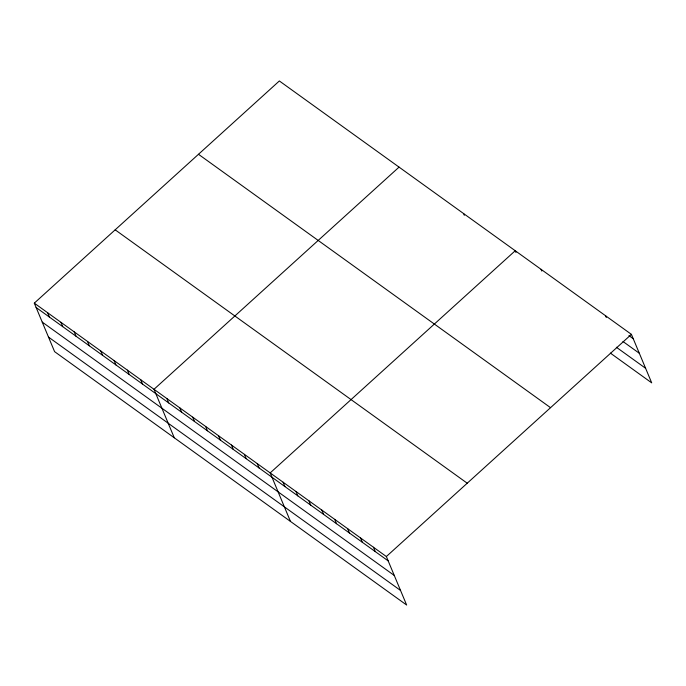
<?xml version="1.0" encoding="UTF-8"?>
<svg xmlns="http://www.w3.org/2000/svg" width="686" height="686" viewBox="0 0 686 686"><rect width="100%" height="100%" fill="white"/><g stroke="black" fill="none" stroke-linecap="round" stroke-linejoin="round"><path stroke-width="1.03" d="M34.3 303.143L386.355 556.535L406.644 605.035L54.588 351.644L34.3 303.143L279.356 80.965L631.412 334.356L651.7 382.857L610.394 353.119M399.055 167.118L153.998 389.296L174.287 437.797M386.355 556.535L631.412 334.356M628.933 335.617L633.238 338.713M622.982 341.517L639.326 353.281M616.345 347.227L645.603 368.288M198.486 154.29L550.541 407.673M115.171 229.827L467.226 483.21M36.126 307.508L388.182 560.891M42.215 322.077L394.27 575.46M48.492 337.083L400.547 590.466M605.592 315.774L606.321 317.515M541.048 269.315L541.777 271.064M515.966 252.482L515.237 250.733L270.181 472.911L290.461 521.411M463.599 213.578L464.328 215.318M373.45 547.239L375.268 551.604M360.536 537.953L362.362 542.309M347.63 528.657L349.457 533.022M334.717 519.371L336.543 523.727M321.811 510.075L323.638 514.44M308.906 500.789L310.724 505.145M295.992 491.493L297.818 495.858M283.086 482.207L284.913 486.571M257.267 463.625L259.094 467.989M244.362 454.329L246.188 458.694M231.448 445.043L233.274 449.407M218.542 435.756L220.369 440.112M205.637 426.46L207.455 430.825M192.723 417.174L194.55 421.53M179.818 407.878L181.644 412.243M166.904 398.592L168.73 402.948M140.699 379.727L142.525 384.083M127.399 370.157L129.225 374.513M114.099 360.579L115.925 364.943M100.799 351.009L102.626 355.374M87.499 341.439L89.326 345.795M74.199 331.861L76.026 336.226M60.9 322.291L62.726 326.656M47.6 312.722L49.426 317.078"/></g></svg>
